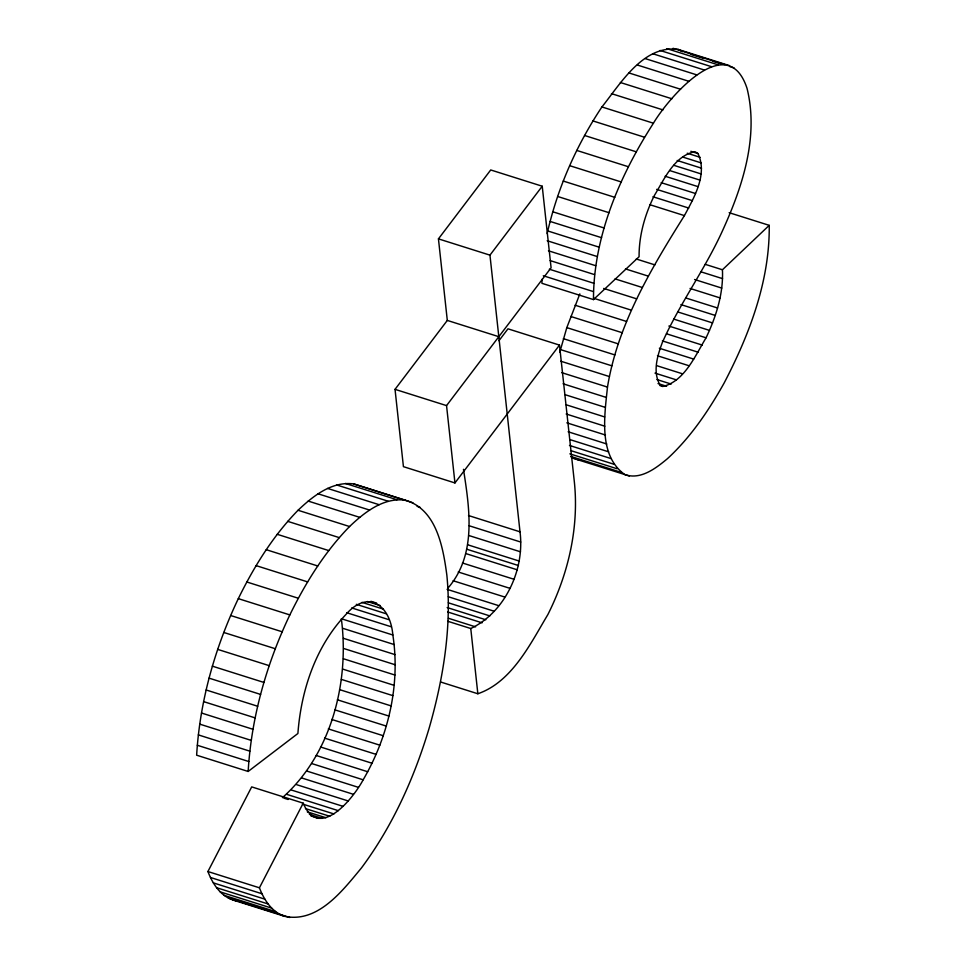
<?xml version="1.0" encoding="UTF-8"?>
<svg xmlns="http://www.w3.org/2000/svg" width="966" height="966" viewBox="0 0 966 966"><rect width="100%" height="100%" fill="white"/><g stroke="black" fill="none" stroke-linecap="round" stroke-linejoin="round"><path stroke-width="1.45" d="M447.946 588.113C476.83 554.665 469.645 509.251 463.475 469.319M447.862 621.295L470.768 628.516C505.351 612.106 524.864 569.324 520.01 531.819L489.955 255.145L542.228 186.221L490.716 169.956L438.443 238.868L447.306 320.422L395.034 389.346L403.426 466.663L454.95 482.94L559.495 345.103L507.971 328.826L498.963 340.708M282.41 797.675C331.302 754.253 349.668 682.189 341.336 618.735L392.848 635C400.528 684.773 388.356 736.563 363.156 779.803C353.254 798.484 319.022 841.012 303.215 803.169L251.691 786.892L207.919 871.537C212.508 883.564 220.32 895.856 233.168 900.071L284.692 916.348C318.055 923.242 342.664 890.507 361.405 867.999C392.522 826.244 414.185 778.077 429.085 728.364C443.309 678.772 451.919 626.741 446.847 575.108C443.092 547.275 436.584 509.167 405.213 500.171L353.689 483.906C331.821 481.08 312.912 496.113 298.047 510.265C273.052 535.852 254.01 566.656 238.312 598.642C215.007 647.655 199.841 700.893 196.641 755.195L248.153 771.46L297.902 733.496C301.078 690.461 315.544 646.665 345.611 614.823C367.998 588.692 390.361 605.175 392.848 635M541.914 279.319L541.962 283.328L593.474 299.593C593.45 236.356 619.786 175.619 653.427 123.213C668.786 97.325 727.615 29.065 747.044 88.389C759.167 137.534 742.057 188.201 721.626 232.661C704.166 270.468 679.315 304.399 662.374 342.423C657.472 355.512 652.509 371.524 659.802 384.625L662.809 386.46C684.508 381.473 695.339 355.379 706.061 337.798C716.132 316.655 723.558 293.435 722.435 269.768L769.226 225.344L729.149 212.689M769.226 225.344C769.89 280.865 749.411 334.562 724.089 383.116C708.658 410.635 690.714 437.248 667.385 458.729C655.902 468.269 640.712 480.066 624.905 474.644C598.087 455.541 604.583 415.609 607.481 387.088C617.745 324.298 651.156 268.645 684.411 215.611C694.168 197.402 707.776 174.254 698.007 153.57L695.025 151.734C674.449 155.55 664.379 179.06 654.38 195.47C644.914 214.452 638.937 235.426 639.081 256.739L593.474 299.593M248.153 771.46C251.365 717.17 266.519 663.92 289.836 614.907C305.522 582.921 324.564 552.129 349.559 526.53C364.436 512.378 383.333 497.345 405.213 500.171M547.167 233.615C557.334 188.491 576.304 145.419 601.915 106.948C620.57 83.656 643.211 44.907 677.999 49.363L729.523 65.64M559.773 352.252L566.813 327.619L579.841 293.893M284.692 916.348C271.844 912.133 264.032 899.841 259.431 887.802L303.215 803.169M454.95 482.94L446.546 405.611L551.091 267.775L542.228 186.221M440.641 682.008L477.844 693.757C511.98 682.02 530.406 643.718 547.855 614.593C568.298 573.949 579.069 527.738 574.384 482.227L559.495 345.103M580.481 459.731L577.885 459.731L571.329 457.172M233.168 900.071L238.312 901.23M673.073 48.3L724.585 64.565M691.076 54.337L703.96 58.395M712.546 61.112L722.556 64.275M729.716 66.533L734.003 67.886M666.83 48.638L718.354 64.903M660.104 50.461L711.628 66.726M652.931 53.782L704.443 70.059M645.336 58.636L696.848 74.901M637.355 65.024L688.867 81.289M629.023 72.969L680.547 89.246M620.377 82.508L671.901 98.773M611.454 93.642L662.966 109.907M601.915 106.948L653.427 123.213M690.847 151.312L698.007 153.57M592.931 120.931L644.443 137.208M687.249 153.232L700.121 157.301M682.721 157.06L701.316 162.928M677.19 160.489L701.509 168.181M584.527 135.469L636.051 151.747M673.821 165.319L701.014 173.904M669.788 170.584L699.843 180.074M665.103 176.235L698.007 186.631M576.762 150.43L628.274 166.695M661.191 182.671L695.532 193.514M656.663 189.372L692.441 200.674M569.662 165.669L621.174 181.934M652.944 196.762L688.722 208.052M650.07 204.768L684.411 215.611M563.263 181.053L614.787 197.33M557.624 196.472L609.135 212.737M552.757 211.771L604.269 228.048M705.265 264.346L722.435 269.768M550.077 221.431L601.589 237.696M701.099 271.869L722.556 278.643M547.734 230.946L599.246 247.211M636.304 259.009L654.9 264.889M694.578 279.5L721.771 288.085M547.191 240.739L597.278 256.558M690.038 288.436L720.081 297.926M625.461 268.922L648.367 276.155M548.459 250.786L595.684 265.698M686.053 298.047L717.533 307.985M615.064 278.896L642.257 287.482M550.125 260.591L594.488 274.598M680.909 304.592L715.251 315.435M549.352 269.224L593.716 283.243M603.678 288.436L636.582 298.82M678.217 312.078L712.558 322.922M438.443 238.868L489.955 255.145M543.29 275.757L593.365 291.575M673.725 319.094L709.491 330.396M594.15 298.422L631.353 310.171M668.858 326.049L706.061 337.798M666.492 333.789L702.27 345.091M575.06 305.208L626.572 321.473M662.374 340.901L698.14 352.204M570.713 316.462L622.225 332.727M659.355 348.255L693.697 359.098M657.46 355.766L688.939 365.716M566.813 327.619L618.337 343.884M656.638 365.631L682.394 373.77M563.371 338.668L614.883 354.933M654.996 373.118L676.466 379.892M656.88 379.541L671.189 384.07M560.401 349.571L611.913 365.836M658.027 383.55L666.612 386.267M659.947 385.555L662.809 386.46M447.306 320.422L498.818 336.687M560.787 361.212L609.437 376.571M561.681 372.635L607.481 387.088M563.093 383.792L606.02 397.352M565.025 394.659L605.09 407.314M566.052 404.742L604.68 416.95M566.173 413.991L604.813 426.199M566.837 422.83L605.477 435.026M568.141 431.778L606.781 443.986M569.988 439.615L608.616 451.822M395.034 389.346L446.546 405.611M569.469 445.447L610.971 458.56M570.858 450.639L613.796 464.199M569.855 453.839L617.081 468.752M570.701 456.411L620.788 472.229M573.381 458.379L629.397 475.996M468.498 515.542L520.01 531.819M412.905 502.767L353.689 483.906M345.466 483.471L396.978 499.736M417.131 506.365L420.005 507.271M469.186 525.77L520.698 542.035M336.736 484.98L388.26 501.245M327.583 488.422L379.095 504.687M468.969 535.55L520.493 551.815M318.031 493.795L369.555 510.06M467.858 544.836L519.382 561.113M466.964 549.28L518.476 565.545M308.178 501.076L359.69 517.341M465.841 553.578L517.353 569.843M298.047 510.265L349.559 526.53M462.436 562.997L513.948 579.262M458.222 571.993L509.734 588.27M287.711 521.35L339.223 537.615M453.126 580.735L504.638 597M277.23 534.307L328.742 550.572M447.089 589.345L498.601 605.622M448.309 596.759L494.109 611.212M448.333 602.808L489.822 615.91M266.23 549.69L317.742 565.967M447.173 607.554L485.813 619.761M447.741 611.985L482.082 622.828M448.453 618.288L475.634 626.874M370.908 601.287L376.631 603.086M256.087 565.617L307.599 581.894M367.322 601.504L380.206 605.573M361.996 602.361L383.454 609.148M356.321 604.342L386.376 613.833M351.721 607.928L388.924 619.677M346.722 612.722L391.085 626.729M246.789 581.979L298.301 598.244M342.664 628.274L394.176 644.551M238.312 598.642L289.836 614.907M343.461 638.321L394.973 654.598M343.703 648.5L395.227 664.777M230.645 615.511L282.169 631.776M343.425 658.764L394.937 675.041M342.628 669.076L394.14 685.341M223.774 632.464L275.286 648.729M341.336 679.376L392.86 695.641M217.664 649.381L269.188 665.646M339.585 689.627L391.109 705.904M337.388 699.795L388.912 716.06M212.315 666.154L263.839 682.419M334.767 709.817L386.291 726.082M209.054 678.144L260.579 694.409M331.724 719.453L383.248 735.73M206.169 689.99L257.693 706.255M328.319 728.907L379.831 745.172M324.576 738.109L376.088 754.374M203.657 701.63L255.169 717.907M320.531 746.984L372.043 763.249M201.508 713.029L253.032 729.306M316.208 755.484L367.72 771.749M199.733 724.138L251.257 740.403M311.632 763.526L363.156 779.803M198.332 734.897L249.844 751.162M306.85 771.073L358.374 787.338M301.887 778.028L353.399 794.306M197.306 745.269L248.817 761.534M296.562 784.658L348.074 800.923M291.539 790.079L343.051 806.344M286.83 794.39L338.341 810.667M283.835 798.133L288.134 799.486M302.443 804.002L333.922 813.94M305.449 808.59L329.78 816.282M307.297 811.863L325.904 817.743M309.398 814.35L322.282 818.419M310.943 815.968L318.901 818.383M207.919 871.537L259.431 887.802M210.455 877.478L261.967 893.755M213.329 882.876L264.853 899.153M216.553 887.682L268.077 903.959M220.139 891.86L271.663 908.125M224.1 895.337L275.612 911.614M228.435 898.102L289.824 917.495M677.999 49.363L682.491 51.621M470.768 628.516L477.844 693.757"/></g></svg>
